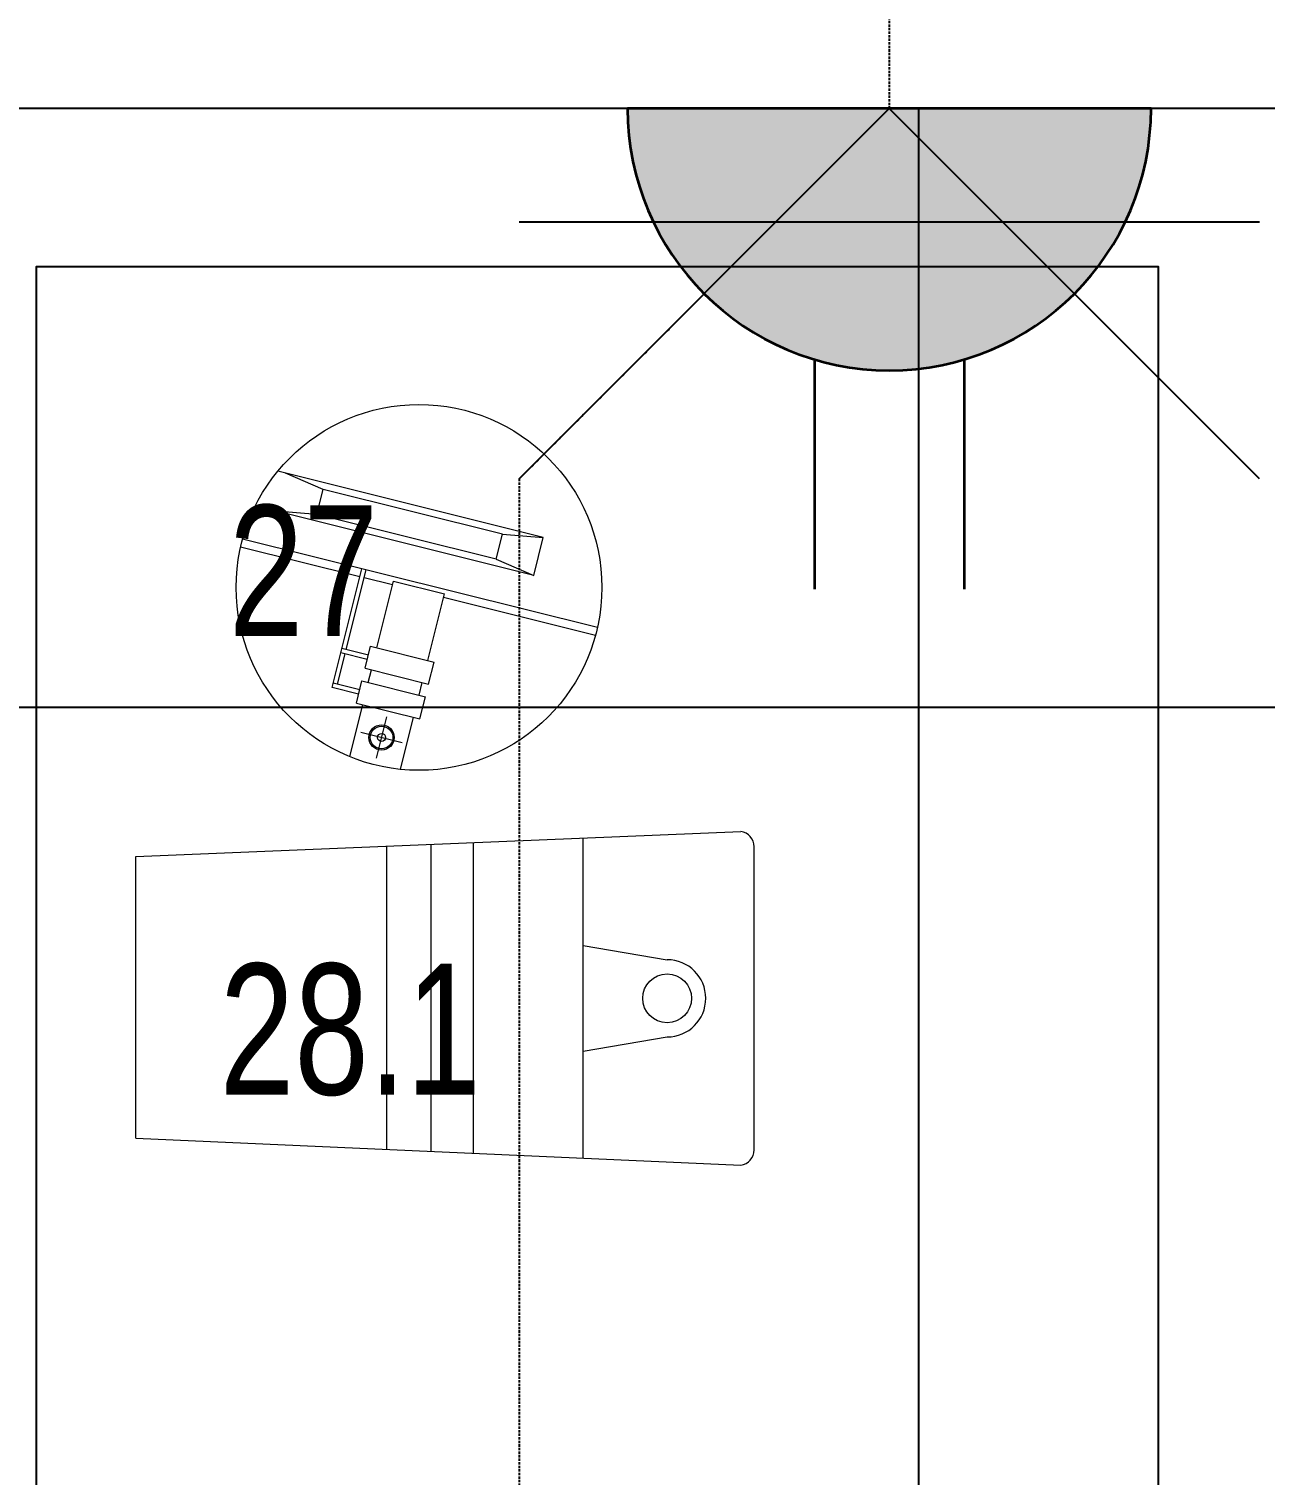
# Model space of a CAD drawing. Extents: x -178977 to 231842, y -29287 to 19916.
# Drawn here: x 18681 to 19508, y -9743 to -8777 of the extents above; entities that cross this region are included whole.
import ezdxf
from ezdxf.enums import TextEntityAlignment as Align

# ---------------------------------------------------------------- set-up
doc = ezdxf.new("R2010")
doc.units = 0
doc.header["$LTSCALE"] = 0.25
doc.linetypes.add('DASHDOT', pattern=[25.4, 12.7, -6.35, 0, -6.35])
doc.linetypes.add('HIDDEN', pattern=[9.525, 6.35, -3.175])
for name, color, linetype, lineweight in [('01-First Floor-FUR$0$72_EGR_EQP_TAG', 142, 'Continuous', 5), ('01-First Floor-FUR$0$LOADING', 253, 'Continuous', 5), ('01-First Floor-FUR$0$Walls', 251, 'Continuous', 5), ('E-LITE-CLNG-CNDT', 6, 'DASHDOT', 35), ('E-LITE-EXIT-NUMB', 6, 'Continuous', 25), ('E-POWR-FLOR-CNDT', 6, 'HIDDEN', 25), ('E-POWR-WALL @ 100', 4, 'Continuous', 35)]:
    doc.layers.add(name, color=color, linetype=linetype, lineweight=lineweight)
doc.layers.add('01-First Floor-FUR$0$FALSE CEILING', color=251, linetype='Continuous')
doc.styles.add('01-First Floor-FUR$0$X3G_ENTITY_257CFD', font='swisscl.ttf', dxfattribs={"height": 200})
doc.styles.add('DC_SIMPLEX', font='SIMPLEX.shx', dxfattribs={"width": 0.7})

# ---------------------------------------------------------------- blocks, each defined once
blk = doc.blocks.new('01-First Floor-FUR$0$O.122.42.80')
at = {"layer": '01-First Floor-FUR$0$LOADING'}
for p, q in [((286356.78, -8336.53, 0), (286179.27, -8292.27, 0)), ((286209.65, -8304.48, 0), (286184.53, -8293.58, 0)), ((286205.49, -8321.18, 0), (286209.65, -8304.48, 0)), ((286329.48, -8334.36, 0), (286209.65, -8304.48, 0)), ((286350.44, -8361.96, 0), (286164.21, -8315.53, 0)), ((286205.49, -8321.18, 0), (286178.19, -8319.01, 0)), ((286325.32, -8351.06, 0), (286205.49, -8321.18, 0)), ((286392.99, -8396.77, 0), (286155.78, -8337.63, 0)), ((286325.32, -8351.06, 0), (286329.48, -8334.36, 0)), ((286329.48, -8334.36, 0), (286356.78, -8336.53, 0)), ((286350.44, -8361.96, 0), (286356.78, -8336.53, 0)), ((286234.06, -8362.8, 0), (286154.45, -8342.95, 0)), ((286325.32, -8351.06, 0), (286350.44, -8361.96, 0)), ((286215.58, -8436.94, 0), (286235.39, -8357.48, 0)), ((286225.08, -8411.48, 0), (286238.36, -8358.22, 0)), ((286256.1, -8368.29, 0), (286237.03, -8363.54, 0)), ((286245.62, -8410.34, 0), (286256.75, -8365.71, 0)), ((286256.75, -8365.71, 0), (286290.66, -8374.16, 0)), ((286279.53, -8418.79, 0), (286290.66, -8374.16, 0)), ((286391.67, -8402.09, 0), (286290.01, -8376.75, 0)), ((286237.64, -8424.03, 0), (286241.33, -8409.27, 0)), ((286241.33, -8409.27, 0), (286283.83, -8419.86, 0)), ((286219.29, -8434.71, 0), (286224.34, -8414.45, 0)), ((286239.11, -8418.14, 0), (286221.37, -8413.71, 0)), ((286239.85, -8415.16, 0), (286222.11, -8410.74, 0)), ((286237.64, -8424.03, 0), (286280.14, -8434.63, 0)), ((286239.83, -8433.56, 0), (286241.94, -8425.11, 0)), ((286280.14, -8434.63, 0), (286283.83, -8419.86, 0)), ((286233.32, -8441.36, 0), (286215.58, -8436.94, 0)), ((286234.06, -8438.39, 0), (286216.32, -8433.97, 0)), ((286231.85, -8447.26, 0), (286235.53, -8432.49, 0)), ((286235.53, -8432.49, 0), (286278.04, -8443.09, 0)), ((286273.74, -8442.02, 0), (286275.85, -8433.56, 0)), ((286227.47, -8483.13, 0), (286236.15, -8448.33, 0)), ((286231.85, -8447.26, 0), (286274.35, -8457.86, 0)), ((286274.35, -8457.86, 0), (286278.04, -8443.09, 0)), ((286245.26, -8484.01, 0), (286252.12, -8456.5, 0)), ((286261.38, -8491.58, 0), (286270.06, -8456.79, 0)), ((286262.39, -8473.89, 0), (286234.89, -8467.03, 0))]:
    blk.add_line(p, q, dxfattribs=at)
for centre, radius in [((286273.7, -8369.94, 0), 122.27), ((286248.69, -8470.26, 0), 8.47), ((286248.69, -8470.26, 0), 7.58), ((286248.69, -8470.26, 0), 2.67)]:
    blk.add_circle(centre, radius, dxfattribs=at)
blk = doc.blocks.new('01-First Floor-FUR$0$28.1')
at = {"layer": '01-First Floor-FUR$0$LOADING'}
for p, q in [((-59566.45, -109878.51), (-59161.97, -109861.74)), ((-59340.85, -110076.79), (-59340.85, -109869.16)), ((-59267.41, -110080.05), (-59267.41, -109866.11)), ((-59566.45, -110066.76), (-59566.45, -109878.51)), ((-59398.66, -110074.22), (-59398.66, -109871.55)), ((-59368.97, -110075.54), (-59368.97, -109870.32)), ((-59153.12, -110074.59), (-59153.12, -109871.89)), ((-59267.41, -109937.98), (-59211.26, -109947.43)), ((-59267.41, -110008.49), (-59211.26, -109999.05)), ((-59566.45, -110066.76), (-59161.97, -110084.73))]:
    blk.add_line(p, q, dxfattribs=at)
blk.add_circle((-59211.26, -109973.24), 16.31, dxfattribs=at)
for centre, radius, start, end in [((-59163.36, -109871.89), 10.24, 360, 82.19038), ((-59211.26, -109973.24), 25.81, 270, 90), ((-59163.36, -110074.59), 10.24, 277.80962, 360)]:
    blk.add_arc(centre, radius, start, end, dxfattribs=at)
blk = doc.blocks.new('01-First Floor-FUR')
at = {"layer": '01-First Floor-FUR$0$FALSE CEILING', "linetype": 'Continuous'}
for p, q in [((19276, -12830), (19276, -8830)), ((16276, -9230), (20276, -9230))]:
    blk.add_line(p, q, dxfattribs=at)
at = {"layer": '01-First Floor-FUR$0$FALSE CEILING'}
blk.add_lwpolyline([(16276, -12830), (20276, -12830), (20276, -8830), (16276, -8830)], close=True, dxfattribs=at)
at = {"layer": '01-First Floor-FUR$0$FALSE CEILING', "elevation": -0.11}
blk.add_lwpolyline([(19436.06, -10435.5), (18686.06, -10435.5), (18686.06, -8935.5), (19436.06, -8935.5)], close=True, dxfattribs=at)
at = {"layer": '01-First Floor-FUR$0$LOADING', "elevation": -0.11}
blk.add_lwpolyline([(19436.06, -10435.5), (18686.06, -10435.5), (18686.06, -8935.5), (19436.06, -8935.5)], close=True, dxfattribs=at)
at = {"layer": '01-First Floor-FUR$0$Walls'}
blk.add_line((20276, -8830), (16276, -8830), dxfattribs=at)
at = {"layer": '01-First Floor-FUR$0$LOADING'}
for name, p in [('01-First Floor-FUR$0$O.122.42.80', (-267331.84, -780.08, -0.1)), ('01-First Floor-FUR$0$28.1', (78319.06, 100548.54, -0.21))]:
    blk.add_blockref(name, p, dxfattribs=at)
at = {"layer": '01-First Floor-FUR$0$72_EGR_EQP_TAG', "char_height": 87.473, "attachment_point": 2, "style": '01-First Floor-FUR$0$X3G_ENTITY_257CFD'}
for s, insert in [('27', (18864.58, -9095.09, -0.11)), ('28.1', (18895.9, -9401.54, -0.1))]:
    blk.add_mtext(s, dxfattribs=dict(at, insert=insert))
blk = doc.blocks.new('*U61')
h = blk.add_hatch(color=253)
edge = h.paths.add_edge_path()
edge.add_line((0, 1.75), (0, -1.75))
edge.add_arc((0, 0), 1.75, 90, 270, ccw=False)
for p, q in [((-1.6771, 0.5), (-3.2113, 0.5)), ((-1.6771, -0.5), (-3.2113, -0.5))]:
    blk.add_line(p, q)
blk.add_lwpolyline([(0, 1.75, 1), (0, -1.75)], format="xyb", close=True)
at = {"layer": 'Defpoints'}
for p, q in [((-2.4749, 2.4749), (0, 0)), ((-0.7582, -2.4749), (-0.7582, 2.4749)), ((-2.4749, -2.4749), (0, 0))]:
    blk.add_line(p, q, dxfattribs=at)
at = {"layer": 'E-LITE-EXIT-NUMB', "style": 'DC_SIMPLEX', "width": 0.7, "flags": 8}
blk.add_attdef('TYPE', text='', height=2, rotation=360, dxfattribs=at).set_placement((-2.682, 5.2383), align=Align.RIGHT)
blk.add_attdef('CIRCUIT', (2.682, 5.2383), '', height=2, rotation=360, dxfattribs=at)

msp = doc.modelspace()

# ---------------------------------------------------------------- linework, layer by layer
at = {"layer": 'E-POWR-FLOR-CNDT'}
for points in [[(19477.99, -2933.74), (19285.65, -3126.08, 0.198912), (19256.36, -3196.79), (19256.36, -8830)], [(19132.62, -8953.74), (19008.88, -9077.49), (19008.88, -11092.22, -0.414214), (18908.88, -11192.22), (16523.49, -11192.22), (16399.74, -11315.96)]]:
    msp.add_lwpolyline(points, format="xyb", dxfattribs=at)

# ---------------------------------------------------------------- block references
at = {"layer": 'E-LITE-CLNG-CNDT'}
msp.add_blockref('01-First Floor-FUR', (0, 0), dxfattribs=at)
at = {"layer": 'E-POWR-WALL @ 100', "xscale": 100, "yscale": 100, "zscale": 100, "rotation": 89.99999999999999}
msp.add_blockref('*U61', (19256.36, -8830), dxfattribs=at)

doc.saveas('drawing.dxf')
